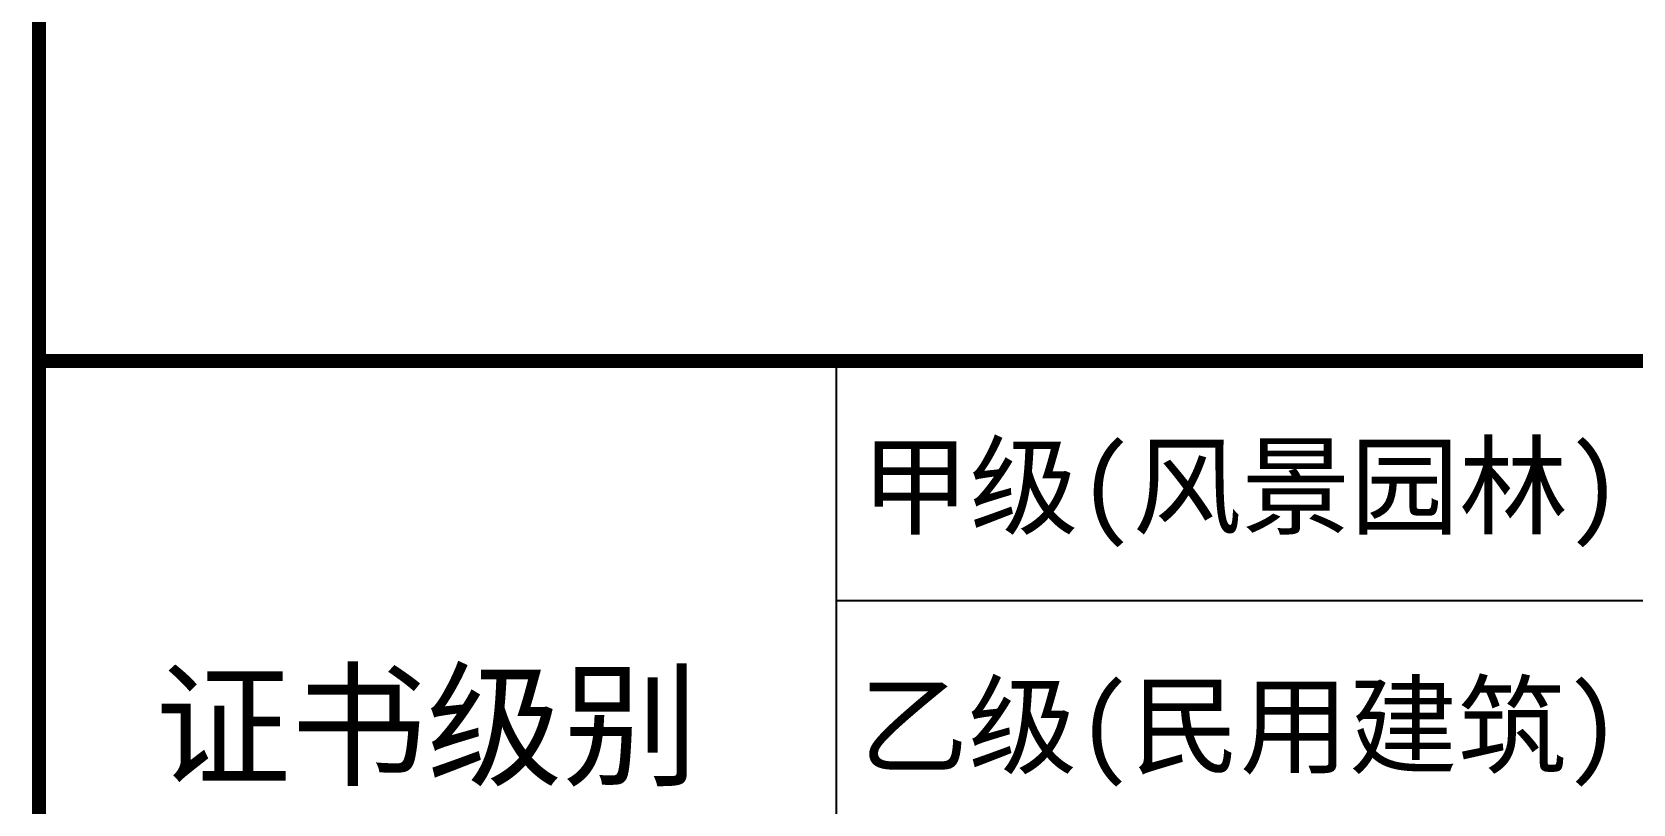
# Model space of a CAD drawing. Extents: x 396092 to 455492, y 17293 to 132793.
# Drawn here: x 448475 to 452490, y 84183 to 86118 of the extents above; entities that cross this region are included whole.
import ezdxf

# ---------------------------------------------------------------- set-up
doc = ezdxf.new("R2010")
doc.units = 0
doc.header["$LTSCALE"] = 1000
doc.header["$MEASUREMENT"] = 0
doc.styles.add('图框 黑体', font='simhei_0.ttf', dxfattribs={"width": 0.7})

# ---------------------------------------------------------------- blocks, each defined once
blk = doc.blocks.new('A$Ce900529c')
for p, q in [((1499.471, -739.989), (1499.471, -683.989)), ((1499.471, -689.989), (1539.471, -689.989))]:
    blk.add_line(p, q)
at = {"const_width": 0.35}
for points in [[(1479.471, -1038.989), (1479.471, -638.989)], [(1479.471, -683.989), (1539.471, -683.989)]]:
    blk.add_lwpolyline(points, dxfattribs=at)
at = {"style": '图框 黑体'}
for s, height, p in [('甲级(风景园林)', 2, (1500.083, -688.122)), ('证书级别', 2.5, (1482.374, -694.369)), ('乙级(民用建筑)', 2, (1500.046, -694.122))]:
    blk.add_text(s, height=height, dxfattribs=at).set_placement(p)

msp = doc.modelspace()

# ---------------------------------------------------------------- block references
at = {"xscale": 100, "yscale": 100, "zscale": 100}
msp.add_blockref('A$Ce900529c', (300545.2, 153692.1), dxfattribs=at)

doc.saveas('drawing.dxf')
